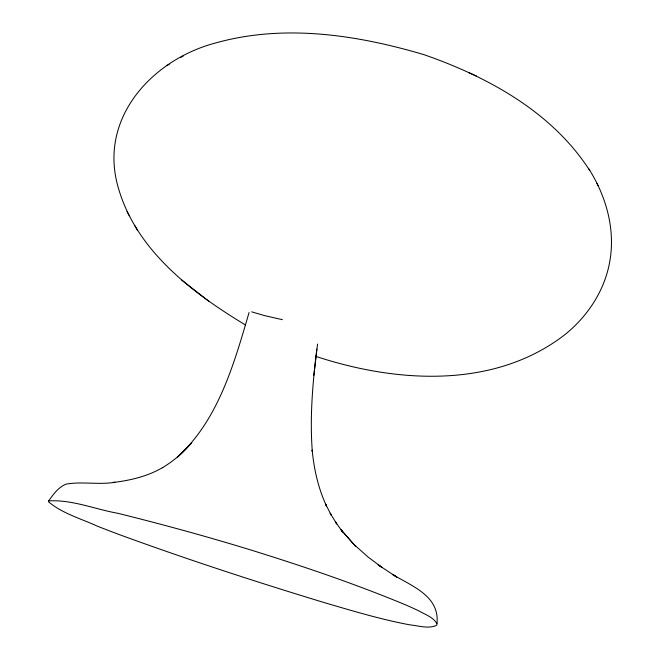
<?xml version="1.0" encoding="UTF-8"?>
<svg xmlns="http://www.w3.org/2000/svg" width="660" height="660" viewBox="0 0 660 660"><rect width="100%" height="100%" fill="white"/><g stroke="black" fill="none" stroke-linecap="round" stroke-linejoin="round"><path stroke-width="0.99" d="M316.841 349.09C312.675 383.048 309.68 417.334 312.32 451.539L312.18 450.029C314.003 469.227 318.26 488.317 326.436 505.857L325.421 503.836L331.312 515.237L330.165 513.208L336.74 523.941L335.445 521.911L342.639 531.985L341.195 529.955L355.567 546.307L341.195 529.955M313.838 375.276L317.551 344.041M249.067 312.526C234.003 363.924 218.386 419.95 177.375 457.198L191.746 442.678C183.381 452.562 173.506 461.15 162.36 467.734L162.781 467.486C147.667 476.371 130.309 480.43 113.05 482.485L114.889 482.287C98.695 485.017 81.931 481.239 65.934 484.159C58.286 487.344 53.295 494.373 48.667 500.915L48.535 501.814C62.386 513.505 80.842 518.611 97.177 526.078A376.934 21.697 16 0 0 119.592 534.691C186.516 559.202 254.306 581.295 322.476 602.06C351.334 610.533 380.193 619.303 409.786 624.847C418.407 625.622 428.117 629.137 436.409 625.408L436.912 624.55C440.327 596.005 412.129 586.418 392.584 574.414L396.775 577.112L378.188 564.861L381.909 567.377L367.496 556.578L353.81 544.277M589.76 170.569C552.288 112.175 488.062 76.956 424.108 54.706C357.035 34.823 284.097 23.694 215.548 42.983C153.532 59.334 100.345 115.789 117.059 183.158C133.501 248.399 190.624 291.868 245.404 324.943M180.543 57.569L183.422 55.885M166.898 65.612L169.216 64.259M48.667 500.915C71.924 499.43 95.048 509.256 117.851 513.29C162.426 524.362 206.761 536.464 250.676 549.937C302.725 566.115 354.436 583.63 404.794 604.527A376.934 21.697 16 0 1 419.248 611.102C425.337 614.658 433.15 617.149 436.879 623.527M282.43 319.688L264.437 315.579L251.683 311.842M315.43 356.235C396.668 383.155 495.677 389.474 566.428 333.432L567.13 332.805C589.075 314.408 605.377 288.808 609.964 260.304L610.112 259.495C615.211 227.626 605.583 195.104 588.464 168.259M468.839 72.608L476.504 76.065M181.599 279.98L208.609 301.158M126.984 211.555L129.352 215.754M134.772 225.538L137.387 230.167M596.937 183.472L598.117 185.575"/></g></svg>
